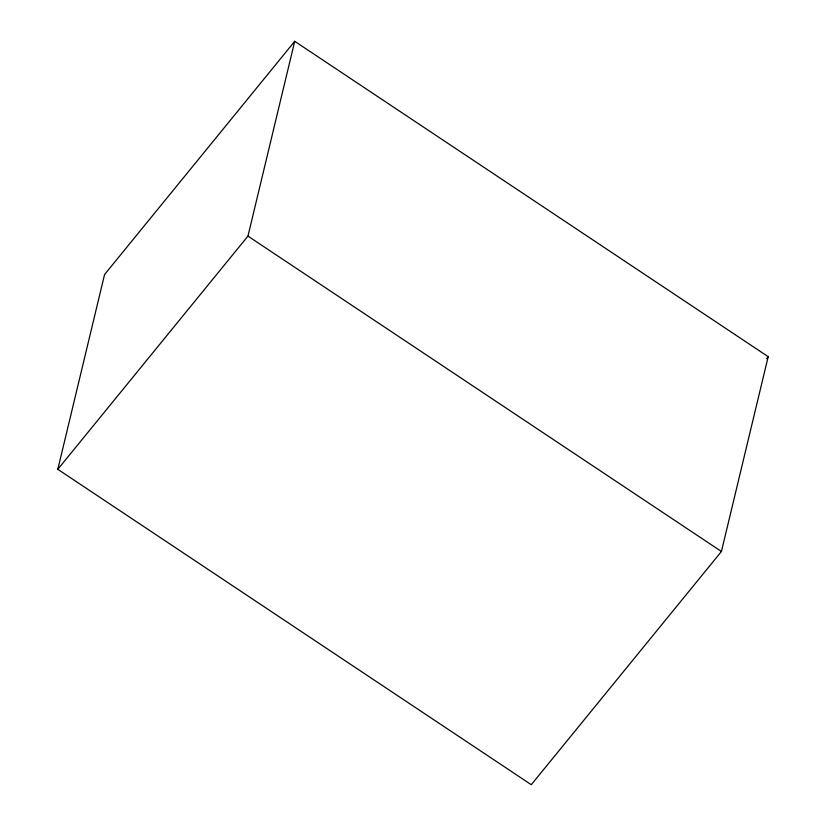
<?xml version="1.0" encoding="UTF-8"?>
<svg xmlns="http://www.w3.org/2000/svg" width="826" height="826" viewBox="0 0 826 826"><rect width="100%" height="100%" fill="white"/><g stroke="black" fill="none" stroke-linecap="round" stroke-linejoin="round"><path stroke-width="1.24" d="M57.81 469.313L104.572 274.511L294.717 41.3L768.19 356.687L721.428 551.489L531.283 784.7L57.81 469.313L247.955 236.102L294.717 41.3M766.569 358.68L768.19 356.687M247.955 236.102L721.428 551.489"/></g></svg>
